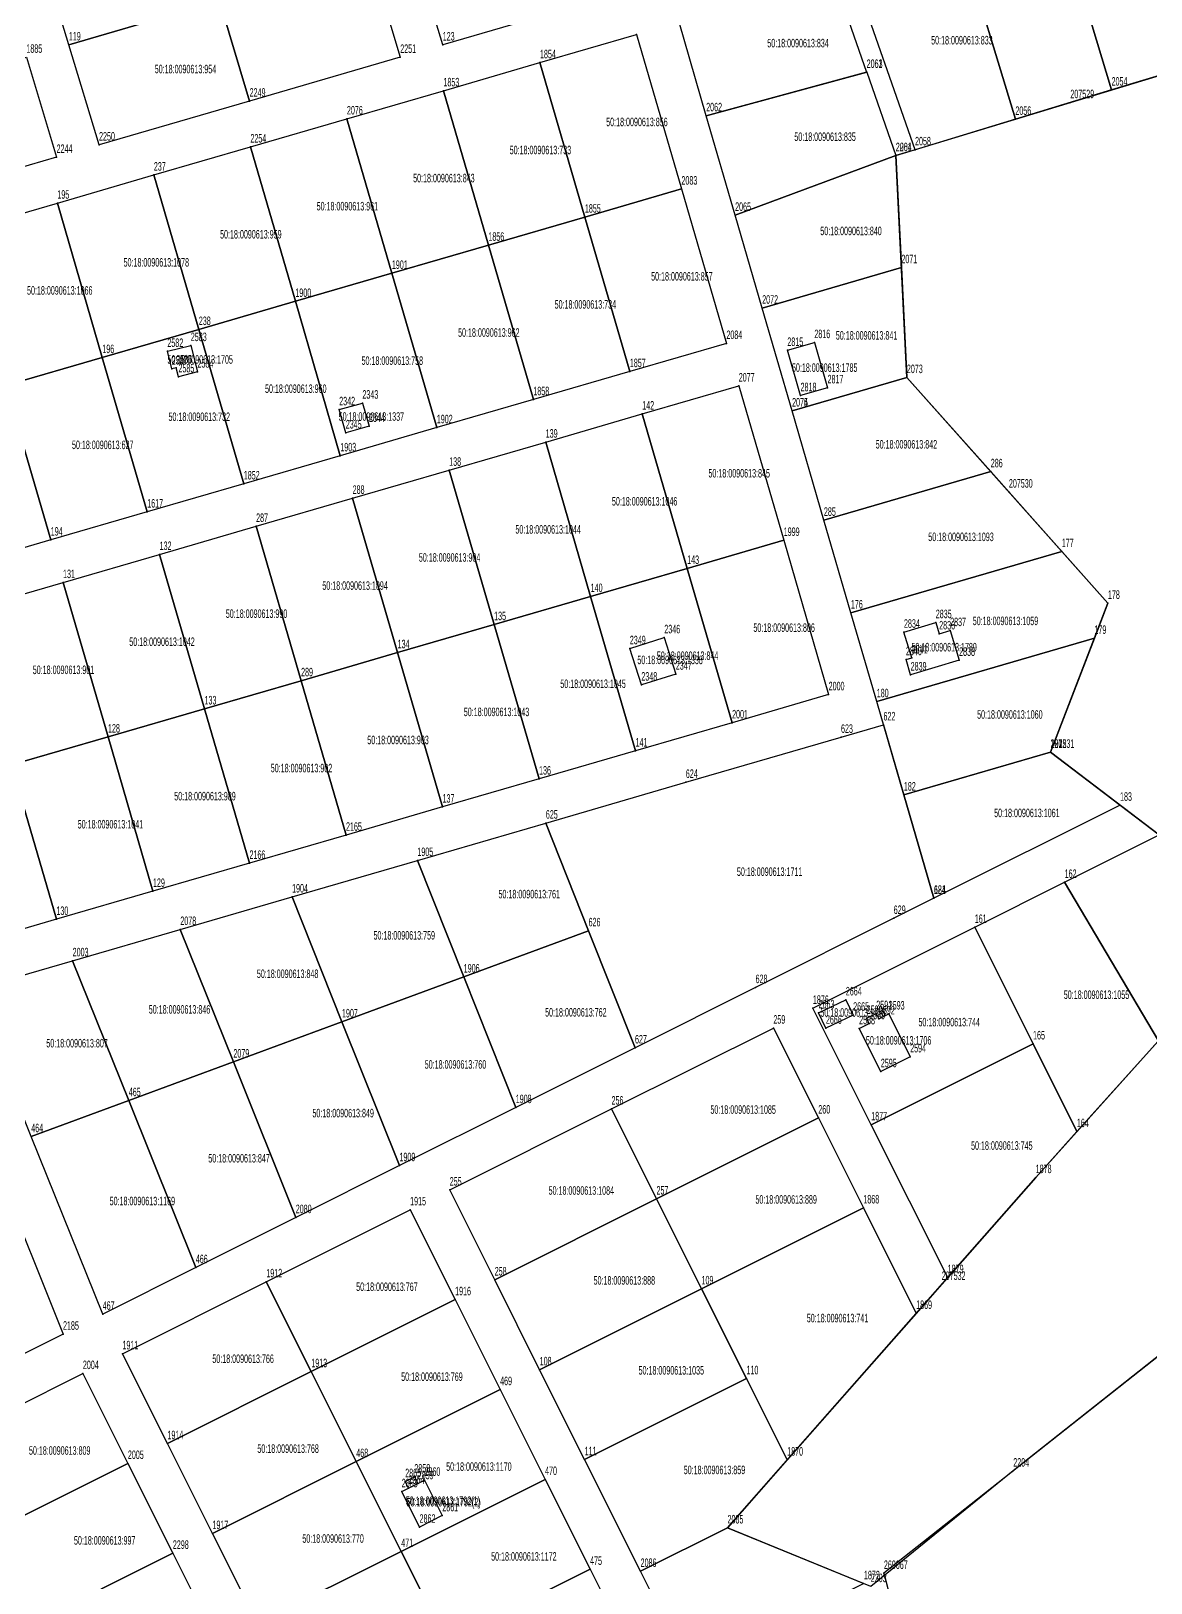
# Model space of a CAD drawing. Extents: x 1277570 to 1279623, y 422293 to 424918.
# Drawn here: x 1278606.1 to 1278884.6, y 423827.4 to 424213.4 of the extents above; entities that cross this region are included whole.
import ezdxf

# ---------------------------------------------------------------- set-up
doc = ezdxf.new("R2010")
doc.units = 0
doc.layers.get('0').update_dxf_attribs({"linetype": 'CONTINUOUS'})

msp = doc.modelspace()

# ---------------------------------------------------------------- linework, layer by layer
at = {"color": 7, "linetype": 'CONTINUOUS'}
for points in [[(1278861.419999, 424243.040002), (1278885.419999, 424250.019999), (1278898.7, 424206.029999), (1278874.779998, 424198.759999)], [(1278607.970002, 424234.889999), (1278645.420002, 424245.789998), (1278652.930002, 424220.899998), (1278615.480002, 424209.999999)], [(1278700.939999, 424234.87), (1278738.39, 424245.77), (1278745.9, 424220.88), (1278708.45, 424209.98)], [(1278837.410002, 424236.050002), (1278861.419999, 424243.040002), (1278874.779998, 424198.759999), (1278850.860002, 424191.49)], [(1278810.419999, 424228.200001), (1278837.410002, 424236.050002), (1278850.860002, 424191.49), (1278825.909999, 424183.899999)], [(1278652.930002, 424220.899998), (1278690.379998, 424231.789998), (1278697.889998, 424206.899998), (1278660.439998, 424196.009998)], [(1278767.209999, 424215.619999), (1278805.610001, 424226.800002), (1278813.870002, 424203.169999), (1278773.969998, 424192.369999)], [(1278615.480002, 424209.999999), (1278652.930002, 424220.899998), (1278660.439998, 424196.009998), (1278622.990002, 424185.109999)], [(1278732.640001, 424205.560001), (1278756.640001, 424212.550001), (1278767.820002, 424174.139999), (1278743.810001, 424167.160002)], [(1278567.47, 424196.030002), (1278604.92, 424206.930001), (1278612.430001, 424182.030002), (1278574.98, 424171.129998)], [(1278708.629999, 424198.58), (1278732.640001, 424205.560001), (1278743.810001, 424167.160002), (1278719.81, 424160.170002)], [(1278773.969998, 424192.369999), (1278813.880002, 424203.16), (1278821.119998, 424182.449998), (1278781.170001, 424167.610001)], [(1278684.629999, 424191.589999), (1278708.629999, 424198.58), (1278719.81, 424160.170002), (1278695.809999, 424153.180001)], [(1278660.629998, 424184.609998), (1278684.629999, 424191.589999), (1278695.809999, 424153.180001), (1278671.799998, 424146.2)], [(1278636.620002, 424177.620002), (1278660.629998, 424184.609998), (1278671.799998, 424146.2), (1278647.800002, 424139.209999)], [(1278781.170001, 424167.610001), (1278821.119998, 424182.449998), (1278822.509999, 424154.599999), (1278787.899999, 424144.520002)], [(1278612.620001, 424170.640001), (1278636.620002, 424177.620002), (1278647.800002, 424139.209999), (1278623.800001, 424132.229998)], [(1278743.810001, 424167.160002), (1278767.820002, 424174.139999), (1278779.000002, 424135.730001), (1278754.990001, 424128.75)], [(1278588.61, 424163.65), (1278612.620001, 424170.640001), (1278623.800001, 424132.229998), (1278599.79, 424125.239998)], [(1278719.81, 424160.170002), (1278743.810001, 424167.160002), (1278754.990001, 424128.75), (1278730.99, 424121.759999)], [(1278695.809999, 424153.180001), (1278719.81, 424160.170002), (1278730.99, 424121.759999), (1278706.979999, 424114.779998)], [(1278671.799998, 424146.2), (1278695.809999, 424153.180001), (1278706.979999, 424114.779998), (1278682.979999, 424107.790002)], [(1278787.899999, 424144.520002), (1278822.509999, 424154.599999), (1278823.879999, 424127.260001), (1278795.34, 424118.950001)], [(1278647.800002, 424139.209999), (1278671.799998, 424146.2), (1278682.979999, 424107.790002), (1278658.979998, 424100.810001)], [(1278623.800001, 424132.229998), (1278647.800002, 424139.209999), (1278658.979998, 424100.810001), (1278634.970001, 424093.82)], [(1278639.98, 424133.76), (1278645.809999, 424135.22), (1278647.459999, 424128.620002), (1278642.73, 424127.44), (1278642.18, 424129.660002), (1278641.07, 424129.389998)], [(1278794.16, 424134.01), (1278800.870002, 424135.960002), (1278804.150001, 424124.699999), (1278797.44, 424122.750002)], [(1278599.79, 424125.239998), (1278623.800001, 424132.229998), (1278634.970001, 424093.82), (1278610.970001, 424086.839999)], [(1278575.779999, 424118.260001), (1278599.79, 424125.239998), (1278610.970001, 424086.839999), (1278586.96, 424079.849999)], [(1278758.069999, 424118.19), (1278782.07, 424125.170002), (1278793.250001, 424086.759999), (1278769.239999, 424079.779998)], [(1278795.329999, 424118.950001), (1278823.879999, 424127.260001), (1278844.739998, 424103.830001), (1278803.250002, 424091.76)], [(1278682.709999, 424119.249999), (1278688.479999, 424120.899999), (1278690.119999, 424115.129998), (1278684.349998, 424113.479998)], [(1278734.059998, 424111.2), (1278758.069999, 424118.19), (1278769.239999, 424079.779998), (1278745.239999, 424072.800001)], [(1278710.060002, 424104.209999), (1278734.059998, 424111.2), (1278745.239999, 424072.800001), (1278721.229998, 424065.810001)], [(1278686.050001, 424097.229998), (1278710.060002, 424104.209999), (1278721.229998, 424065.810001), (1278697.230002, 424058.82)], [(1278803.250002, 424091.76), (1278844.739998, 424103.830001), (1278862.409998, 424083.98), (1278809.959998, 424068.709998)], [(1278662.05, 424090.240002), (1278686.050001, 424097.229998), (1278697.230002, 424058.82), (1278673.230001, 424051.839999)], [(1278638.05, 424083.260001), (1278662.05, 424090.240002), (1278673.230001, 424051.839999), (1278649.22, 424044.849999)], [(1278769.239999, 424079.779998), (1278793.250001, 424086.759999), (1278804.420001, 424048.36), (1278780.42, 424041.37)], [(1278614.039999, 424076.270001), (1278638.05, 424083.260001), (1278649.22, 424044.849999), (1278625.219999, 424037.870002)], [(1278809.959998, 424068.709998), (1278862.409998, 424083.98), (1278873.879999, 424071.1), (1278870.520001, 424062.389999), (1278816.379999, 424046.63)], [(1278745.239999, 424072.800001), (1278769.239999, 424079.779998), (1278780.42, 424041.37), (1278756.409999, 424034.389999)], [(1278590.039998, 424069.29), (1278614.039999, 424076.270001), (1278625.219999, 424037.870002), (1278601.209998, 424030.880002)], [(1278721.229998, 424065.810001), (1278745.239999, 424072.800001), (1278756.409999, 424034.389999), (1278732.409998, 424027.399998)], [(1278697.230002, 424058.82), (1278721.229998, 424065.810001), (1278732.409998, 424027.399998), (1278708.410002, 424020.420002)], [(1278823.159999, 424063.92), (1278831.060001, 424066.310002), (1278831.910002, 424063.509999), (1278834.630001, 424064.330001), (1278836.869998, 424056.939999), (1278824.82, 424053.29), (1278823.660001, 424057.1), (1278825.09, 424057.53)], [(1278763.559999, 424062.54), (1278766.430001, 424053.489999), (1278757.850002, 424050.770001), (1278754.980001, 424059.820002)], [(1278816.379999, 424046.63), (1278870.520001, 424062.389999), (1278859.589999, 424034.059998), (1278823.129998, 424023.440002)], [(1278673.230001, 424051.839999), (1278697.230002, 424058.82), (1278708.410002, 424020.420002), (1278684.400001, 424013.430001)], [(1278649.22, 424044.849999), (1278673.230001, 424051.839999), (1278684.400001, 424013.430001), (1278660.4, 424006.440001)], [(1278625.219999, 424037.870002), (1278649.22, 424044.849999), (1278660.4, 424006.440001), (1278636.4, 423999.459999)], [(1278830.6, 423997.739999), (1278820.61, 423992.729999), (1278786.249999, 423975.539998), (1278756.270001, 423960.530002), (1278744.72, 423989.650002), (1278734.1, 424016.440002), (1278768.910001, 424026.570001), (1278807.499999, 424037.790002), (1278818.060001, 424040.869999), (1278823.129998, 424023.440002)], [(1278601.209998, 424030.880002), (1278625.219999, 424037.870002), (1278636.4, 423999.459999), (1278612.389999, 423992.479998)], [(1278823.129998, 424023.440002), (1278859.589999, 424034.059998), (1278876.889999, 424020.89), (1278830.610001, 423997.739999)], [(1278577.210002, 424023.890001), (1278601.209998, 424030.880002), (1278612.389999, 423992.479998), (1278588.380002, 423985.489998)], [(1278702.14, 424007.14), (1278734.1, 424016.440002), (1278744.72, 423989.650002), (1278713.67, 423978.180001)], [(1278863.110001, 424001.7), (1278886.640001, 424013.469999), (1278913.81, 423992.79), (1278886.419999, 423962.28)], [(1278670.989999, 423998.07), (1278702.14, 424007.14), (1278713.67, 423978.180001), (1278683.400001, 423967.000002)], [(1278840.76, 423990.510002), (1278863.110001, 424001.7), (1278886.419999, 423962.28), (1278866.169998, 423939.720001), (1278855.260002, 423961.529999)], [(1278643.200001, 423989.979998), (1278670.989999, 423998.07), (1278683.400001, 423967.000002), (1278656.400002, 423957.02)], [(1278616.419999, 423982.189999), (1278643.200001, 423989.979998), (1278656.400002, 423957.02), (1278630.380001, 423947.410001)], [(1278713.67, 423978.180001), (1278744.72, 423989.650002), (1278756.270001, 423960.530002), (1278726.610001, 423945.69)], [(1278800.510002, 423970.370002), (1278840.76, 423990.510002), (1278855.260002, 423961.529999), (1278815.009999, 423941.399998)], [(1278591.46, 423974.919999), (1278616.419999, 423982.189999), (1278630.380001, 423947.410001), (1278606.130001, 423938.449999)], [(1278683.400001, 423967.000002), (1278713.67, 423978.180001), (1278726.610001, 423945.69), (1278697.690002, 423931.230002)], [(1278801.919999, 423969.250002), (1278808.7, 423972.48), (1278810.519999, 423968.670001), (1278803.739999, 423965.419999)], [(1278656.400002, 423957.02), (1278683.400001, 423967.000002), (1278697.690002, 423931.230002), (1278671.899999, 423918.319999)], [(1278812, 423965.290001), (1278814.520002, 423966.539999), (1278813.870002, 423967.859998), (1278816.269998, 423969.059998), (1278816.929999, 423967.74), (1278819.360002, 423968.959999), (1278824.689998, 423958.31), (1278817.4, 423954.619999)], [(1278750.430002, 423945.320002), (1278790.68, 423965.450002), (1278801.860001, 423943.090001), (1278761.619998, 423922.96)], [(1278815.009999, 423941.399998), (1278855.260002, 423961.529999), (1278866.169998, 423939.720001), (1278855.909998, 423928.280002), (1278834.029998, 423903.400002)], [(1278630.380001, 423947.410001), (1278656.400002, 423957.02), (1278671.899999, 423918.319999), (1278647.050001, 423905.879998)], [(1278606.130001, 423938.449999), (1278630.380001, 423947.410001), (1278647.050001, 423905.879998), (1278623.890001, 423894.289999)], [(1278710.19, 423925.180002), (1278750.430002, 423945.320002), (1278761.619998, 423922.96), (1278721.380001, 423902.82)], [(1278761.619998, 423922.96), (1278801.860001, 423943.090001), (1278813.050002, 423920.739999), (1278772.809999, 423900.599999)], [(1278576.180001, 423916.419999), (1278597.639998, 423930.069999), (1278614.029998, 423889.320001), (1278591.599998, 423878.1)], [(1278664.579999, 423902.349998), (1278700.350002, 423920.260001), (1278711.539998, 423897.9), (1278675.77, 423880.000001)], [(1278721.380001, 423902.82), (1278761.619998, 423922.96), (1278772.809999, 423900.599999), (1278732.560001, 423880.459999)], [(1278772.809999, 423900.599999), (1278813.050002, 423920.739999), (1278826.19, 423894.479998), (1278794.119998, 423858.009998), (1278784.000001, 423878.240002)], [(1278628.81, 423884.449998), (1278664.579999, 423902.349998), (1278675.77, 423880.000001), (1278640.000001, 423862.100001)], [(1278675.77, 423880.000001), (1278711.539998, 423897.9), (1278722.729999, 423875.539999), (1278686.960001, 423857.639999)], [(1278732.560001, 423880.459999), (1278772.809999, 423900.599999), (1278784.000001, 423878.240002), (1278743.750002, 423858.099998)], [(1278583.199999, 423861.629998), (1278618.969998, 423879.529998), (1278630.159999, 423857.170001), (1278594.39, 423839.280001)], [(1278640.000001, 423862.100001), (1278675.77, 423880.000001), (1278686.960001, 423857.639999), (1278651.190002, 423839.74)], [(1278743.750002, 423858.099998), (1278784.000001, 423878.240002), (1278794.119998, 423858.009998), (1278779.279998, 423841.139999), (1278757.660002, 423830.32)], [(1278686.960001, 423857.639999), (1278722.729999, 423875.539999), (1278733.91, 423853.180002), (1278698.140001, 423835.279998)], [(1278594.39, 423839.280001), (1278630.159999, 423857.170001), (1278641.35, 423834.819999), (1278605.570001, 423816.92)], [(1278651.190002, 423839.74), (1278686.960001, 423857.639999), (1278698.140001, 423835.279998), (1278662.369998, 423817.379998)], [(1278698.140001, 423835.279998), (1278733.91, 423853.180002), (1278745.100001, 423830.83), (1278709.329998, 423812.920001)], [(1278701.4, 423853.790002), (1278702.23, 423852.140002), (1278703.920002, 423852.989998), (1278708.349999, 423844.169999), (1278702.69, 423841.319998), (1278698.259998, 423850.139998), (1278699.95, 423850.999998), (1278699.12, 423852.649998)], [(1278703.920002, 423852.989998), (1278708.349999, 423844.169999), (1278702.69, 423841.319998), (1278698.259998, 423850.139998)], [(1278757.660002, 423830.32), (1278779.279998, 423841.139999), (1278813.2, 423827.250002), (1278770.000001, 423805.639998)], [(1278662.369998, 423817.379998), (1278698.140001, 423835.279998), (1278709.329998, 423812.920001), (1278673.559999, 423795.020002)], [(1278605.570001, 423816.92), (1278641.35, 423834.819999), (1278652.540001, 423812.459998), (1278616.760002, 423794.559999)], [(1278709.329998, 423812.920001), (1278745.100001, 423830.83), (1278756.290002, 423808.469999), (1278720.519999, 423790.569999)]]:
    msp.add_lwpolyline(points, close=True, dxfattribs=at)
for points in [[(1279002.25, 423975.529999), (1278850.339999, 423855.270001), (1278814.909999, 423826.549998), (1278779.279998, 423841.139999), (1278855.909998, 423928.280002), (1278913.81, 423992.79), (1278859.589999, 424034.049998), (1278873.879999, 424071.1), (1278823.879999, 424127.260001), (1278821.129998, 424182.449998), (1279008.249998, 424239.319998)], [(1278898.7, 424206.029999), (1278874.779998, 424198.759999), (1278864.529999, 424195.64), (1278825.909999, 424183.899999), (1278821.119998, 424182.449998), (1278822.509999, 424154.599999), (1278823.879999, 424127.260001), (1278844.739998, 424103.830001), (1278849.249999, 424098.769999), (1278873.879999, 424071.1), (1278859.599999, 424034.059998), (1278876.889999, 424020.89), (1278886.640001, 424013.469999)], [(1278913.81, 423992.79), (1278855.909998, 423928.280002), (1278832.540001, 423901.7), (1278826.19, 423894.479998), (1278794.119998, 423858.009998), (1278779.279998, 423841.139999), (1278813.2, 423827.250002)], [(1279002.209998, 423975.289998), (1278818.170002, 423829.819999), (1278873.380002, 423617.739998)]]:
    msp.add_lwpolyline(points, dxfattribs=at)
at = {"color": 7}
for p in [(1278615.480002, 424209.999999), (1278708.45, 424209.98), (1278756.640001, 424212.550001), (1278697.889998, 424206.899998), (1278732.640001, 424205.560001), (1278813.870002, 424203.169999), (1278813.880002, 424203.16), (1278708.629999, 424198.58), (1278874.779998, 424198.759999), (1278660.439998, 424196.009998), (1278864.529999, 424195.64), (1278684.629999, 424191.589999), (1278773.969998, 424192.369999), (1278850.860002, 424191.49), (1278622.990002, 424185.109999), (1278660.629998, 424184.609998), (1278825.909999, 424183.899999), (1278612.430001, 424182.030002), (1278821.119998, 424182.449998), (1278821.129998, 424182.449998), (1278636.620002, 424177.620002), (1278767.820002, 424174.139999), (1278612.620001, 424170.640001), (1278743.810001, 424167.160002), (1278781.170001, 424167.610001), (1278719.81, 424160.170002), (1278695.809999, 424153.180001), (1278822.509999, 424154.599999), (1278671.799998, 424146.2), (1278787.899999, 424144.520002), (1278647.800002, 424139.209999), (1278639.98, 424133.76), (1278645.809999, 424135.22), (1278779.000002, 424135.730001), (1278794.16, 424134.01), (1278800.870002, 424135.960002), (1278623.800001, 424132.229998), (1278641.07, 424129.389998), (1278642.18, 424129.660002), (1278647.459999, 424128.620002), (1278754.990001, 424128.75), (1278642.73, 424127.44), (1278782.07, 424125.170002), (1278804.150001, 424124.699999), (1278823.879999, 424127.260001), (1278688.479999, 424120.899999), (1278730.99, 424121.759999), (1278797.44, 424122.750002), (1278682.709999, 424119.249999), (1278758.069999, 424118.19), (1278795.329999, 424118.950001), (1278795.34, 424118.950001), (1278684.349998, 424113.479998), (1278690.119999, 424115.129998), (1278706.979999, 424114.779998), (1278734.059998, 424111.2), (1278682.979999, 424107.790002), (1278710.060002, 424104.209999), (1278844.739998, 424103.830001), (1278658.979998, 424100.810001), (1278849.249999, 424098.769999), (1278634.970001, 424093.82), (1278686.050001, 424097.229998), (1278662.05, 424090.240002), (1278803.250002, 424091.76), (1278610.970001, 424086.839999), (1278793.250001, 424086.759999), (1278638.05, 424083.260001), (1278862.409998, 424083.98), (1278769.239999, 424079.779998), (1278614.039999, 424076.270001), (1278745.239999, 424072.800001), (1278873.879999, 424071.1), (1278809.959998, 424068.709998), (1278721.229998, 424065.810001), (1278823.159999, 424063.92), (1278831.060001, 424066.310002), (1278831.910002, 424063.509999), (1278834.630001, 424064.330001), (1278754.980001, 424059.820002), (1278763.559999, 424062.54), (1278870.520001, 424062.389999), (1278697.230002, 424058.82), (1278823.660001, 424057.1), (1278825.09, 424057.53), (1278836.869998, 424056.939999), (1278673.230001, 424051.839999), (1278766.430001, 424053.489999), (1278824.82, 424053.29), (1278757.850002, 424050.770001), (1278804.420001, 424048.36), (1278649.22, 424044.849999), (1278816.379999, 424046.63), (1278780.42, 424041.37), (1278818.060001, 424040.869999), (1278625.219999, 424037.870002), (1278807.499999, 424037.790002), (1278756.409999, 424034.389999), (1278859.589999, 424034.059998), (1278859.589999, 424034.049998), (1278859.599999, 424034.059998), (1278732.409998, 424027.399998), (1278768.910001, 424026.570001), (1278823.129998, 424023.440002), (1278876.889999, 424020.89), (1278708.410002, 424020.420002), (1278684.400001, 424013.430001), (1278734.1, 424016.440002), (1278660.4, 424006.440001), (1278702.14, 424007.14), (1278863.110001, 424001.7), (1278636.4, 423999.459999), (1278670.989999, 423998.07), (1278830.6, 423997.739999), (1278830.610001, 423997.739999), (1278612.389999, 423992.479998), (1278643.200001, 423989.979998), (1278744.72, 423989.650002), (1278820.61, 423992.729999), (1278840.76, 423990.510002), (1278616.419999, 423982.189999), (1278713.67, 423978.180001), (1278786.249999, 423975.539998), (1278800.510002, 423970.370002), (1278808.7, 423972.48), (1278683.400001, 423967.000002), (1278801.919999, 423969.250002), (1278810.519999, 423968.670001), (1278813.870002, 423967.859998), (1278814.520002, 423966.539999), (1278816.269998, 423969.059998), (1278816.929999, 423967.74), (1278819.360002, 423968.959999), (1278790.68, 423965.450002), (1278803.739999, 423965.419999), (1278812, 423965.290001), (1278756.270001, 423960.530002), (1278855.260002, 423961.529999), (1278656.400002, 423957.02), (1278824.689998, 423958.31), (1278817.4, 423954.619999), (1278630.380001, 423947.410001), (1278726.610001, 423945.69), (1278750.430002, 423945.320002), (1278801.860001, 423943.090001), (1278815.009999, 423941.399998), (1278866.169998, 423939.720001), (1278606.130001, 423938.449999), (1278697.690002, 423931.230002), (1278855.909998, 423928.280002), (1278710.19, 423925.180002), (1278700.350002, 423920.260001), (1278761.619998, 423922.96), (1278813.050002, 423920.739999), (1278671.899999, 423918.319999), (1278647.050001, 423905.879998), (1278664.579999, 423902.349998), (1278721.380001, 423902.82), (1278832.540001, 423901.7), (1278834.029998, 423903.400002), (1278711.539998, 423897.9), (1278772.809999, 423900.599999), (1278623.890001, 423894.289999), (1278826.19, 423894.479998), (1278614.029998, 423889.320001), (1278628.81, 423884.449998), (1278618.969998, 423879.529998), (1278675.77, 423880.000001), (1278732.560001, 423880.459999), (1278784.000001, 423878.240002), (1278722.729999, 423875.539999), (1278640.000001, 423862.100001), (1278630.159999, 423857.170001), (1278686.960001, 423857.639999), (1278743.750002, 423858.099998), (1278794.119998, 423858.009998), (1278850.339999, 423855.270001), (1278699.12, 423852.649998), (1278699.95, 423850.999998), (1278701.4, 423853.790002), (1278702.23, 423852.140002), (1278703.920002, 423852.989998), (1278733.91, 423853.180002), (1278698.259998, 423850.139998), (1278708.349999, 423844.169999), (1278651.190002, 423839.74), (1278702.69, 423841.319998), (1278779.279998, 423841.139999), (1278698.140001, 423835.279998), (1278641.35, 423834.819999), (1278745.100001, 423830.83), (1278757.660002, 423830.32), (1278818.170002, 423829.819999)]:
    msp.add_point(p, dxfattribs=at)

# ---------------------------------------------------------------- texts
at = {"color": 7, "width": 0.5}
for s, height, p in [('1885', 2.122557, (1278604.92, 424208.002442)), ('119', 2.122561, (1278615.480002, 424211.072441)), ('2251', 2.122561, (1278697.889998, 424207.97244)), ('123', 2.122557, (1278708.45, 424211.05244)), ('50:18:0090613:834', 2.122557, (1278789.162511, 424209.358068)), ('50:18:0090613:833', 2.122561, (1278829.919668, 424210.084041)), ('1854', 2.122557, (1278732.640001, 424206.632441)), ('2061', 2.122561, (1278813.870002, 424204.242441)), ('2063', 2.122561, (1278813.880002, 424204.232441)), ('50:18:0090613:954', 2.122561, (1278636.835001, 424202.90744)), ('2054', 2.122561, (1278874.779998, 424199.832441)), ('2249', 2.122561, (1278660.439998, 424197.08244)), ('1853', 2.122561, (1278708.629999, 424199.652441)), ('207529', 2.122561, (1278864.529999, 424196.712441)), ('2076', 2.122561, (1278684.629999, 424192.662441)), ('2062', 2.122561, (1278773.969998, 424193.44244)), ('2056', 2.122557, (1278850.860002, 424192.56244)), ('50:18:0090613:856', 2.122561, (1278749.103376, 424189.754249)), ('2250', 2.122561, (1278622.990002, 424186.18244)), ('2254', 2.122557, (1278660.629998, 424185.682443)), ('50:18:0090613:835', 2.122557, (1278795.891905, 424186.070743)), ('2058', 2.122561, (1278825.909999, 424184.97244)), ('2244', 2.122557, (1278612.430001, 424183.102442)), ('50:18:0090613:733', 2.122561, (1278725.096628, 424182.770632)), ('2064', 2.122557, (1278821.119998, 424183.522443)), ('2201', 2.122557, (1278821.129998, 424183.522443)), ('237', 2.122557, (1278636.620002, 424178.692442)), ('50:18:0090613:843', 2.122557, (1278701.095, 424175.782441)), ('2083', 2.122561, (1278767.820002, 424175.21244)), ('195', 2.122557, (1278612.620001, 424171.712441)), ('50:18:0090613:961', 2.122557, (1278677.092996, 424168.796254)), ('1855', 2.122557, (1278743.810001, 424168.232443)), ('2065', 2.122557, (1278781.170001, 424168.682442)), ('50:18:0090613:959', 2.122561, (1278653.087002, 424161.813628)), ('1856', 2.122557, (1278719.81, 424161.242442)), ('50:18:0090613:840', 2.122557, (1278802.341992, 424162.642262)), ('50:18:0090613:1078', 2.122557, (1278629.084998, 424154.827441)), ('1901', 2.122557, (1278695.809999, 424154.252441)), ('2071', 2.122561, (1278822.509999, 424155.672441)), ('50:18:0090613:857', 2.122557, (1278760.28, 424151.347442)), ('50:18:0090613:1066', 2.122557, (1278605.079999, 424147.842442)), ('1900', 2.122557, (1278671.799998, 424147.27244)), ('50:18:0090613:734', 2.122561, (1278736.275002, 424144.36244)), ('2072', 2.122557, (1278787.899999, 424145.592442)), ('238', 2.122561, (1278647.800002, 424140.282441)), ('2582', 2.122561, (1278639.98, 424134.832441)), ('2583', 2.122557, (1278645.809999, 424136.292441)), ('50:18:0090613:962', 2.122561, (1278712.273374, 424137.37425)), ('2084', 2.122557, (1278779.000002, 424136.802441)), ('2815', 2.122557, (1278794.16, 424135.082441)), ('2816', 2.122557, (1278800.870002, 424137.032443)), ('50:18:0090613:841', 2.122557, (1278806.212149, 424136.658842)), ('196', 2.122561, (1278623.800001, 424133.30244)), ('50:18:0090613:1705', 2.122557, (1278639.991203, 424130.672874)), ('2587', 2.122557, (1278641.07, 424130.462443)), ('2586', 2.122557, (1278642.18, 424130.732442)), ('50:18:0090613:758', 2.122557, (1278688.266626, 424130.390631)), ('2585', 2.122557, (1278642.73, 424128.512441)), ('2584', 2.122557, (1278647.459999, 424129.692442)), ('1857', 2.122561, (1278754.990001, 424129.822441)), ('50:18:0090613:1785', 2.122561, (1278795.302827, 424128.647479)), ('2073', 2.122557, (1278823.879999, 424128.332441)), ('50:18:0090613:960', 2.122557, (1278664.265376, 424123.40544)), ('1858', 2.122561, (1278730.99, 424122.83244)), ('2077', 2.122557, (1278782.07, 424126.242442)), ('2818', 2.122557, (1278797.44, 424123.822442)), ('2817', 2.122561, (1278804.150001, 424125.77244)), ('2342', 2.122561, (1278682.709999, 424120.322441)), ('2343', 2.122561, (1278688.479999, 424121.97244)), ('142', 2.122557, (1278758.069999, 424119.262441)), ('2075', 2.122557, (1278795.329999, 424120.022442)), ('2074', 2.122557, (1278795.34, 424120.022442)), ('50:18:0090613:732', 2.122561, (1278640.262622, 424116.418255)), ('50:18:0090613:1337', 2.122557, (1278682.562825, 424116.482479)), ('2344', 2.122557, (1278690.119999, 424116.202443)), ('1902', 2.122557, (1278706.979999, 424115.852443)), ('2345', 2.122557, (1278684.349998, 424114.552443)), ('139', 2.122557, (1278734.059998, 424112.27244)), ('50:18:0090613:627', 2.122557, (1278616.257378, 424109.436626)), ('1903', 2.122557, (1278682.979999, 424108.862442)), ('50:18:0090613:842', 2.122557, (1278816.118529, 424109.573403)), ('138', 2.122561, (1278710.060002, 424105.282441)), ('286', 2.122557, (1278844.739998, 424104.902441)), ('1852', 2.122557, (1278658.979998, 424101.882441)), ('50:18:0090613:845', 2.122557, (1278774.532997, 424102.376252)), ('207530', 2.122561, (1278849.249999, 424099.842441)), ('288', 2.122557, (1278686.050001, 424098.302443)), ('1617', 2.122557, (1278634.970001, 424094.892441)), ('50:18:0090613:1046', 2.122557, (1278750.527381, 424095.396628)), ('285', 2.122561, (1278803.250002, 424092.832441)), ('194', 2.122561, (1278610.970001, 424087.912441)), ('287', 2.122557, (1278662.05, 424091.312443)), ('50:18:0090613:1044', 2.122561, (1278726.522995, 424088.406252)), ('1999', 2.122561, (1278793.250001, 424087.83244)), ('132', 2.122557, (1278638.05, 424084.332442)), ('50:18:0090613:1093', 2.122561, (1278829.200541, 424086.554688)), ('177', 2.122561, (1278862.409998, 424085.052441)), ('50:18:0090613:904', 2.122557, (1278702.516625, 424081.420634)), ('143', 2.122557, (1278769.239999, 424080.852443)), ('131', 2.122557, (1278614.039999, 424077.342441)), ('50:18:0090613:1094', 2.122557, (1278678.515375, 424074.435438)), ('140', 2.122557, (1278745.239999, 424073.872442)), ('176', 2.122557, (1278809.959998, 424069.782443)), ('178', 2.122557, (1278873.879999, 424072.17244)), ('50:18:0090613:990', 2.122557, (1278654.51262, 424067.448257)), ('135', 2.122557, (1278721.229998, 424066.882441)), ('2834', 2.122557, (1278823.159999, 424064.99244)), ('2835', 2.122557, (1278831.060001, 424067.382442)), ('2837', 2.122557, (1278834.630001, 424065.402442)), ('50:18:0090613:1059', 2.122557, (1278840.25749, 424065.650505)), ('2349', 2.122557, (1278754.980001, 424060.892443)), ('2346', 2.122557, (1278763.559999, 424063.61244)), ('50:18:0090613:806', 2.122557, (1278785.706628, 424063.970634)), ('2836', 2.122561, (1278831.910002, 424064.58244)), ('179', 2.122561, (1278870.520001, 424063.46244)), ('50:18:0090613:1042', 2.122557, (1278630.507377, 424060.466629)), ('134', 2.122557, (1278697.230002, 424059.892441)), ('50:18:0090613:844', 2.122557, (1278761.702997, 424056.986253)), ('2840', 2.122561, (1278823.660001, 424058.172441)), ('50:18:0090613:1789', 2.122557, (1278825.002824, 424059.112007)), ('2841', 2.122557, (1278825.09, 424058.60244)), ('2838', 2.122561, (1278836.869998, 424058.012441)), ('50:18:0090613:901', 2.122557, (1278606.502623, 424053.478255)), ('50:18:0090613:1338', 2.122561, (1278756.852827, 424055.94748)), ('2347', 2.122561, (1278766.430001, 424054.56244)), ('2839', 2.122557, (1278824.82, 424054.36244)), ('289', 2.122561, (1278673.230001, 424052.912441)), ('50:18:0090613:1045', 2.122557, (1278737.697003, 424050.003631)), ('2348', 2.122557, (1278757.850002, 424051.842441)), ('2000', 2.122557, (1278804.420001, 424049.432441)), ('133', 2.122561, (1278649.22, 424045.92244)), ('180', 2.122557, (1278816.379999, 424047.702441)), ('50:18:0090613:1043', 2.122557, (1278713.695376, 424043.01544)), ('2001', 2.122557, (1278780.42, 424042.44244)), ('622', 2.122561, (1278818.060001, 424041.94244)), ('50:18:0090613:1060', 2.122557, (1278841.346796, 424042.369945)), ('128', 2.122557, (1278625.219999, 424038.942442)), ('623', 2.122557, (1278807.499999, 424038.862442)), ('50:18:0090613:903', 2.122557, (1278689.692622, 424036.028254)), ('141', 2.122561, (1278756.409999, 424035.46244)), ('2202', 2.122561, (1278859.589999, 424035.12244)), ('207531', 2.122557, (1278859.599999, 424035.132443)), ('181', 2.122557, (1278859.589999, 424035.132443)), ('50:18:0090613:902', 2.122561, (1278665.687001, 424029.04363)), ('136', 2.122557, (1278732.409998, 424028.472443)), ('624', 2.122557, (1278768.910001, 424027.642441)), ('182', 2.122557, (1278823.129998, 424024.512442)), ('50:18:0090613:989', 2.122557, (1278641.685001, 424022.057442)), ('137', 2.122557, (1278708.410002, 424021.492442)), ('183', 2.122561, (1278876.889999, 424021.962441)), ('50:18:0090613:1041', 2.122561, (1278617.680375, 424015.075438)), ('2165', 2.122557, (1278684.400001, 424014.502441)), ('625', 2.122557, (1278734.1, 424017.512442)), ('50:18:0090613:1061', 2.122557, (1278845.583115, 424017.892129)), ('2166', 2.122557, (1278660.4, 424007.512441)), ('1905', 2.122557, (1278702.14, 424008.21244)), ('50:18:0090613:1711', 2.122557, (1278781.612702, 424003.277981)), ('129', 2.122561, (1278636.4, 424000.532441)), ('1904', 2.122557, (1278670.989999, 423999.14244)), ('162', 2.122557, (1278863.110001, 424002.77244)), ('50:18:0090613:761', 2.122557, (1278722.325566, 423997.690256)), ('621', 2.122561, (1278830.6, 423998.81244)), ('184', 2.122561, (1278830.610001, 423998.81244)), ('130', 2.122561, (1278612.389999, 423993.55244)), ('629', 2.122561, (1278820.61, 423993.80244)), ('161', 2.122557, (1278840.76, 423991.582442)), ('2078', 2.122557, (1278643.200001, 423991.052443)), ('50:18:0090613:759', 2.122561, (1278691.243031, 423987.443084)), ('626', 2.122557, (1278744.72, 423990.722442)), ('2003', 2.122561, (1278616.419999, 423983.26244)), ('50:18:0090613:848', 2.122561, (1278662.235847, 423977.878189)), ('1906', 2.122557, (1278713.67, 423979.252441)), ('628', 2.122561, (1278786.249999, 423976.61244)), ('2664', 2.122557, (1278808.7, 423973.552441)), ('50:18:0090613:1055', 2.122557, (1278862.900749, 423972.67122)), ('50:18:0090613:846', 2.122557, (1278635.355066, 423969.016153)), ('50:18:0090613:762', 2.122557, (1278733.912791, 423968.297989)), ('1876', 2.122557, (1278800.510002, 423971.442443)), ('2663', 2.122557, (1278801.919999, 423970.322442)), ('50:18:0090613:1718', 2.122557, (1278802.36559, 423968.245964)), ('2665', 2.122557, (1278810.519999, 423969.742441)), ('2590', 2.122557, (1278813.870002, 423968.932443)), ('2591', 2.122557, (1278816.269998, 423970.132443)), ('2592', 2.122561, (1278816.929999, 423968.812441)), ('2593', 2.122561, (1278819.360002, 423970.03244)), ('1907', 2.122557, (1278683.400001, 423968.072443)), ('259', 2.122557, (1278790.68, 423966.522442)), ('2666', 2.122561, (1278803.739999, 423966.49244)), ('2588', 2.122557, (1278812, 423966.362442)), ('2589', 2.122561, (1278814.520002, 423967.612441)), ('50:18:0090613:744', 2.122561, (1278826.760807, 423965.855643)), ('50:18:0090613:807', 2.122557, (1278609.873391, 423960.615985)), ('627', 2.122557, (1278756.270001, 423961.602442)), ('50:18:0090613:1706', 2.122561, (1278813.695184, 423961.323646)), ('165', 2.122561, (1278855.260002, 423962.60244)), ('2079', 2.122561, (1278656.400002, 423958.092441)), ('2594', 2.122557, (1278824.689998, 423959.38244)), ('50:18:0090613:760', 2.122557, (1278703.97802, 423955.327697)), ('2595', 2.122561, (1278817.4, 423955.69244)), ('465', 2.122557, (1278630.380001, 423948.482441)), ('1908', 2.122557, (1278726.610001, 423946.76244)), ('256', 2.122557, (1278750.430002, 423946.392442)), ('50:18:0090613:849', 2.122557, (1278676.047067, 423943.223331)), ('50:18:0090613:1085', 2.122557, (1278775.021716, 423944.107512)), ('260', 2.122557, (1278801.860001, 423944.162441)), ('1877', 2.122561, (1278815.009999, 423942.47244)), ('464', 2.122561, (1278606.130001, 423939.522441)), ('164', 2.122557, (1278866.169998, 423940.792441)), ('50:18:0090613:745', 2.122557, (1278839.840637, 423935.160504)), ('50:18:0090613:847', 2.122557, (1278650.155701, 423931.998776)), ('1909', 2.122557, (1278697.690002, 423932.302442)), ('255', 2.122557, (1278710.19, 423926.252442)), ('1878', 2.122557, (1278855.909998, 423929.352443)), ('50:18:0090613:1084', 2.122561, (1278734.779998, 423923.97244)), ('257', 2.122557, (1278761.619998, 423924.032441)), ('1868', 2.122561, (1278813.050002, 423921.81244)), ('50:18:0090613:1169', 2.122557, (1278625.613961, 423921.361403)), ('2080', 2.122561, (1278671.899999, 423919.39244)), ('1915', 2.122557, (1278700.350002, 423921.332442)), ('50:18:0090613:889', 2.122557, (1278786.208893, 423921.749156)), ('466', 2.122561, (1278647.050001, 423906.95244)), ('1912', 2.122557, (1278664.579999, 423903.422443)), ('258', 2.122557, (1278721.380001, 423903.892441)), ('207532', 2.122557, (1278832.540001, 423902.77244)), ('1879', 2.122557, (1278834.029998, 423904.472442)), ('50:18:0090613:767', 2.122557, (1278686.935964, 423900.030685)), ('1916', 2.122557, (1278711.539998, 423898.97244)), ('50:18:0090613:888', 2.122557, (1278745.968287, 423901.612372)), ('109', 2.122561, (1278772.809999, 423901.67244)), ('467', 2.122561, (1278623.890001, 423895.36244)), ('1869', 2.122557, (1278826.19, 423895.552443)), ('50:18:0090613:741', 2.122561, (1278798.988783, 423892.241366)), ('2185', 2.122557, (1278614.029998, 423890.392442)), ('1911', 2.122557, (1278628.81, 423885.522443)), ('2004', 2.122557, (1278618.969998, 423880.602443)), ('50:18:0090613:766', 2.122557, (1278651.164999, 423882.127442)), ('1913', 2.122557, (1278675.77, 423881.072441)), ('108', 2.122561, (1278732.560001, 423881.532441)), ('110', 2.122557, (1278784.000001, 423879.312443)), ('50:18:0090613:769', 2.122557, (1278698.124998, 423877.672442)), ('469', 2.122561, (1278722.729999, 423876.61244)), ('50:18:0090613:1035', 2.122557, (1278757.155002, 423879.252441)), ('1914', 2.122557, (1278640.000001, 423863.172441)), ('50:18:0090613:809', 2.122557, (1278605.555964, 423859.305684)), ('2005', 2.122557, (1278630.159999, 423858.242442)), ('50:18:0090613:768', 2.122557, (1278662.355, 423859.772443)), ('468', 2.122561, (1278686.960001, 423858.712441)), ('111', 2.122557, (1278743.750002, 423859.172443)), ('1870', 2.122557, (1278794.119998, 423859.082443)), ('2204', 2.122557, (1278850.339999, 423856.342442)), ('2865', 2.122557, (1278699.12, 423853.722443)), ('2858', 2.122557, (1278701.4, 423854.862442)), ('2859', 2.122557, (1278702.23, 423853.212443)), ('2860', 2.122561, (1278703.920002, 423854.06244)), ('50:18:0090613:1170', 2.122557, (1278709.310001, 423855.312441)), ('470', 2.122557, (1278733.91, 423854.252442)), ('50:18:0090613:859', 2.122561, (1278768.385825, 423854.478221)), ('2863', 2.122557, (1278698.259998, 423851.212443)), ('2864', 2.122561, (1278699.95, 423852.07244)), ('50:18:0090613:1792(1)', 2.122557, (1278699.267891, 423846.815389)), ('50:18:0090613:1792(2)', 2.122561, (1278699.452827, 423846.44748)), ('2861', 2.122561, (1278708.349999, 423845.24244)), ('1917', 2.122561, (1278651.190002, 423840.812441)), ('2862', 2.122561, (1278702.69, 423842.39244)), ('2085', 2.122561, (1278779.279998, 423842.21244)), ('50:18:0090613:997', 2.122557, (1278616.742278, 423836.949049)), ('50:18:0090613:770', 2.122557, (1278673.539998, 423837.412442)), ('2298', 2.122561, (1278641.35, 423835.892441)), ('471', 2.122557, (1278698.140001, 423836.352443)), ('50:18:0090613:1172', 2.122557, (1278720.494038, 423832.954198)), ('475', 2.122557, (1278745.100001, 423831.902441)), ('2086', 2.122561, (1278757.660002, 423831.392441)), ('269067', 2.122561, (1278818.170002, 423830.89244)), ('1872', 2.122557, (1278813.2, 423828.322443)), ('2203', 2.122557, (1278814.909999, 423827.622443))]:
    msp.add_text(s, height=height, dxfattribs=at).set_placement(p)

doc.saveas('drawing.dxf')
